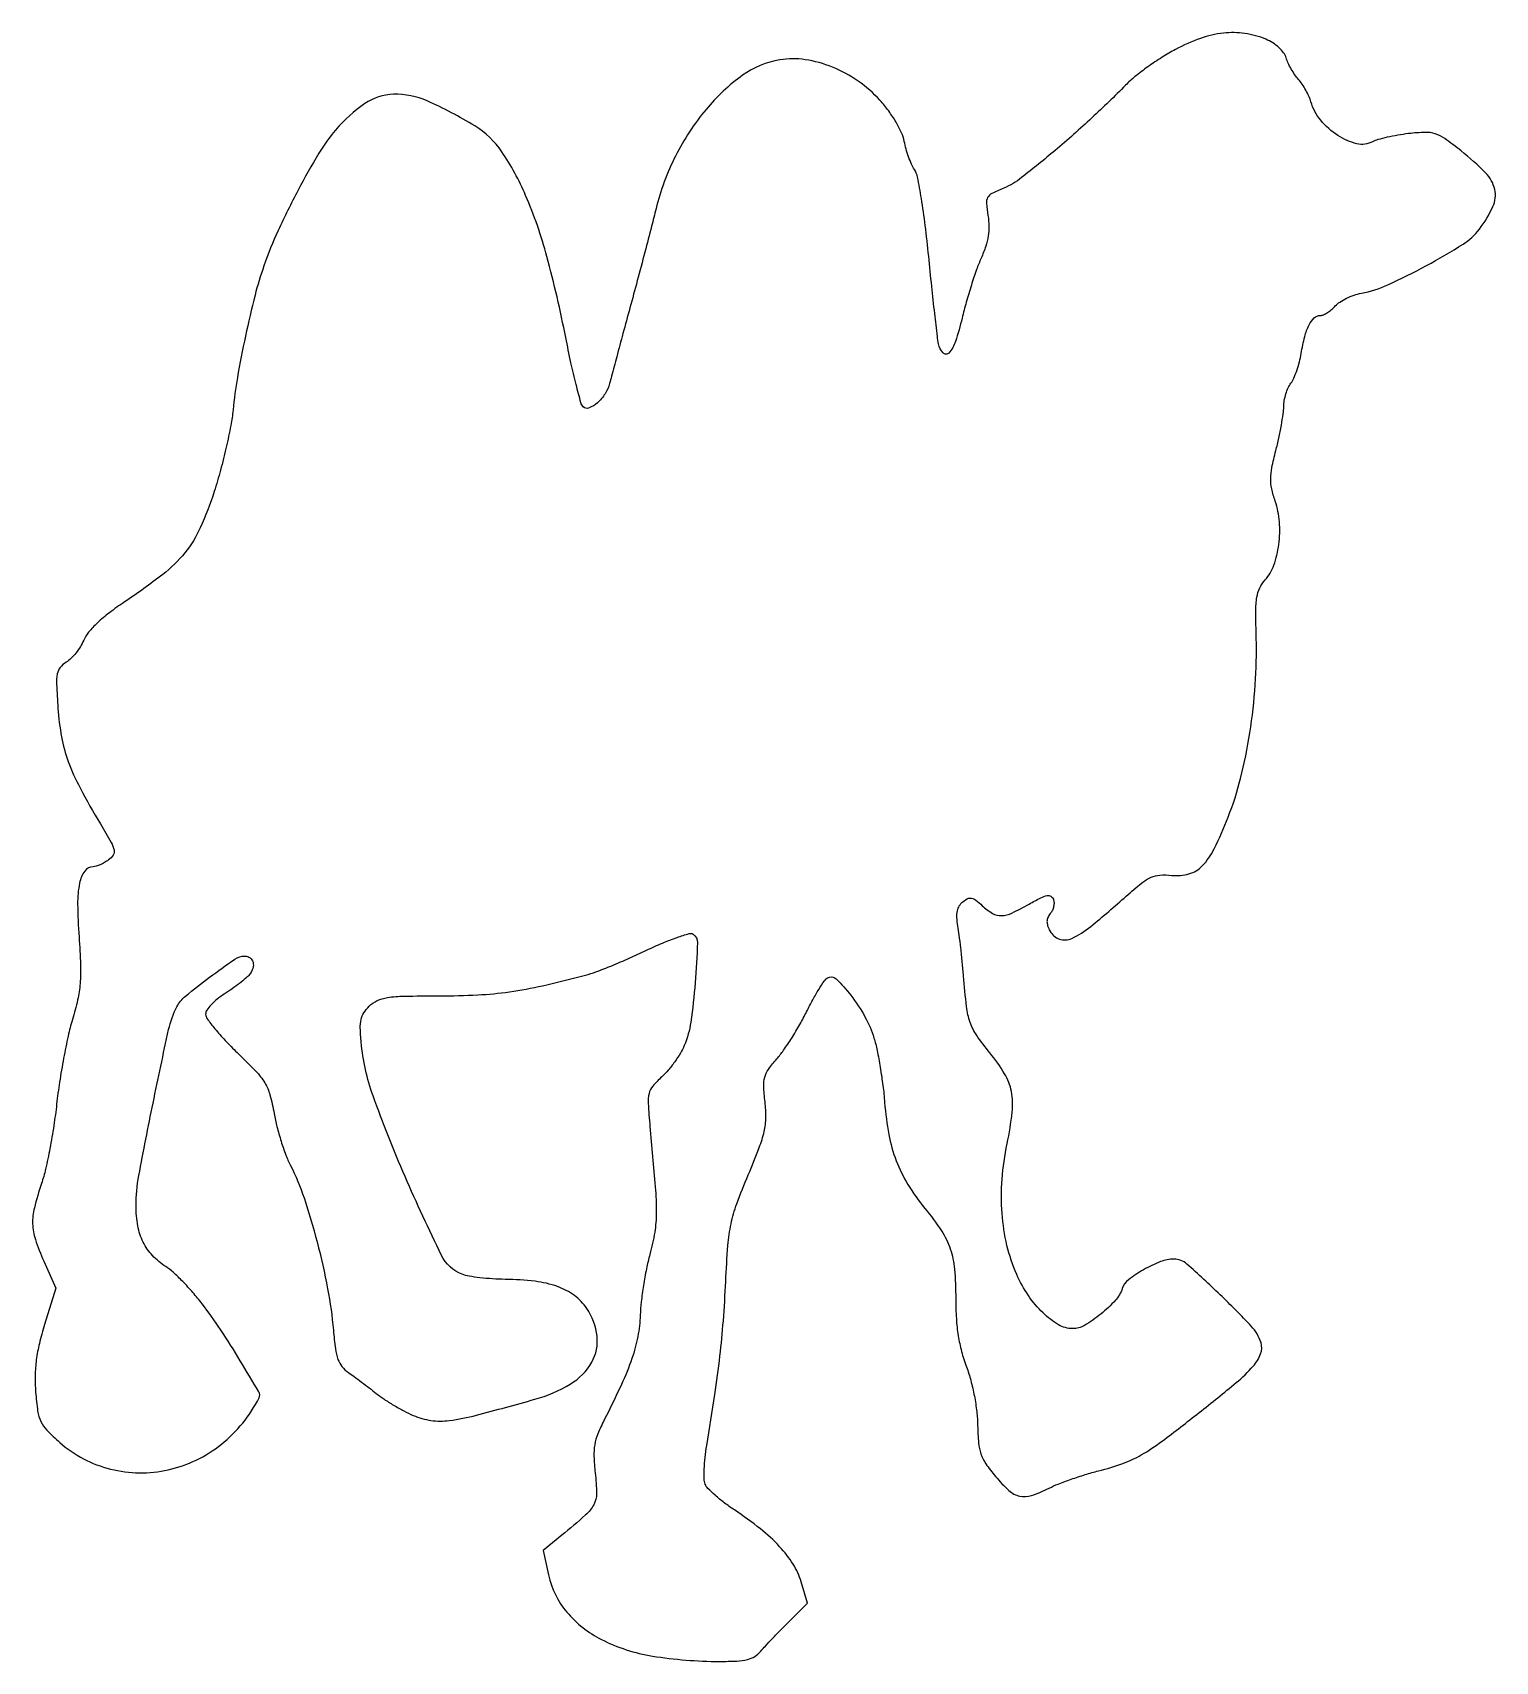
# Model space of a CAD drawing. Extents: x 0 to 295, y 0 to 328.
import ezdxf

# ---------------------------------------------------------------- set-up
doc = ezdxf.new("R2010")
doc.units = 0

msp = doc.modelspace()

# ---------------------------------------------------------------- linework, layer by layer
msp.add_lwpolyline([(230.229001, 324.540977, 0.019102), (227.552281, 322.979908, 0.01386), (224.693002, 321.049292, 0.014038), (222.077479, 319.062247, 0.029545), (220.189134, 317.348944, -0.012463), (213.385821, 310.738966, -0.011144), (206.007995, 304.21869, -0.009353), (199.265344, 298.735093, -0.067476), (195.659845, 296.625827, 0.018578), (193.291939, 295.534888, 0.146566), (192.425336, 294.711317, 0.152384), (192.171496, 293.561885, 0.020572), (192.486383, 291.080597, -0.036656), (192.686054, 288.964723, -0.045016), (192.548974, 286.985824, -0.040908), (192.041053, 284.918362, -0.023454), (191.11287, 282.522257, 0.019328), (190.205017, 280.234826, 0.007991), (189.14724, 277.076641, 0.007892), (188.119543, 273.650583, 0.010072), (187.286332, 270.460729, -0.01994), (185.951169, 265.732759, -0.105879), (184.609174, 263.421605, -0.449363), (183.46315, 263.4341, -0.126777), (182.556586, 265.25, -0.023156), (182.30389, 266.772038, -0.001408), (181.772148, 271.359192, -0.002099), (181.176861, 276.829635, -0.00155), (180.562334, 282.887676, 0.006473), (179.867857, 289.121997, 0.009899), (179.08902, 294.505209, 0.007792), (178.304734, 298.838236, 0.095801), (177.675667, 300.387676, -0.040008), (177.101936, 301.446147, -0.017908), (176.512809, 302.917179, -0.017595), (175.997815, 304.525298, -0.022829), (175.646355, 306.032509, 0.060238), (175.098734, 307.779455, 0.027629), (173.996037, 309.900923, 0.025572), (172.504083, 312.149946, 0.023275), (170.745489, 314.309597, 0.058913), (166.391698, 318.152635, 0.055377), (161.173299, 320.96858, 0.057736), (155.700494, 322.476467, 0.079023), (150.597975, 322.454987, 0.116529), (143.089166, 319.333824, 0.062835), (135.728697, 312.456805, 0.05709), (129.588313, 303.080066, 0.056044), (125.681252, 292.5, -0.002956), (124.779799, 288.935312, -0.00099), (123.421621, 283.7375, -0.000985), (121.895641, 277.990435, -0.001126), (120.412955, 272.5, 0.000371), (119.016889, 267.361159, 0.00049), (117.752572, 262.67539, 0.000352), (116.699149, 258.744939, 0.004793), (116.330304, 257.309839, -0.08291), (115.431322, 255.226821, -0.068371), (113.853327, 253.388708, -0.085391), (112.183471, 252.354547, -0.301009), (111.005987, 252.594013, -0.131377), (110.54527, 253.391, -0.004089), (109.585987, 257.075421, -0.007737), (108.550194, 261.478235, -0.005253), (107.501429, 266.520384, 0.017111), (103.702035, 282.836207, 0.035737), (99.422663, 295.150751, 0.047086), (94.62326, 303.936064, 0.107228), (89.187877, 309.133865, 0.03237), (79.629791, 314.167176, 0.112788), (72.830338, 315.512669, 0.143781), (67.076095, 313.638463, 0.06586), (61.149276, 308.312988, 0.042112), (57.80154, 303.654141, 0.013366), (53.60633, 296.192333, 0.01377), (49.607772, 288.079203, 0.02275), (46.740108, 281, 0.022765), (44.943006, 275.061675, 0.009265), (43.019354, 266.8391, 0.009323), (41.387129, 258.471188, 0.020399), (40.520026, 252, -0.024097), (40.069734, 248.818332, -0.00951), (39.157298, 244.490736, -0.009387), (37.992723, 239.844499, -0.011595), (36.726834, 235.564206, -0.027466), (33.906876, 228.199024, -0.065409), (30.843268, 223.215684, -0.057605), (26.356057, 218.830733, -0.01756), (18.63492, 213.275613, 0.015989), (15.627703, 211.126321, 0.025366), (13.213724, 209.079704, 0.029849), (11.440495, 207.20342, 0.074273), (10.457143, 205.5967, -0.038314), (9.79264, 204.312578, -0.029097), (8.881247, 203.014943, -0.029773), (7.876752, 201.892518, -0.058744), (6.935752, 201.156299, 0.085361), (5.72462, 200.100763, 0.126928), (5.139824, 198.829409, 0.05565), (4.997987, 196.729119, 0.00617), (5.268086, 191.919184, 0.028292), (5.997476, 186.114621, 0.042421), (7.341056, 181.19029, 0.034383), (9.715238, 175.872298, 0.012175), (13.809163, 168.604262, -0.005894), (15.967572, 164.882502, -0.072271), (16.559521, 163.353881, -0.199025), (16.387754, 162.339529, -0.094975), (15.469805, 161.354262, -0.028989), (14.667178, 160.835935, -0.026657), (13.787639, 160.397815, -0.027641), (12.960987, 160.092707, -0.074716), (12.344054, 160, 0.245004), (10.659631, 159.121909, 0.103456), (9.628143, 156.706042, 0.05242), (9.234453, 152.46722, 0.014831), (9.511766, 145.835612, -0.009024), (9.811178, 140.234466, -0.028737), (9.728398, 136.489527, -0.034891), (9.230956, 133.182787, -0.01894), (8.18589, 129.205406, 0.019337), (7.324329, 125.915816, 0.008215), (6.414226, 121.450283, 0.008114), (5.597715, 116.647419, 0.010535), (5.014082, 112.22109, -0.010636), (4.438984, 107.866293, -0.008952), (3.649649, 103.28104, -0.009057), (2.778133, 99.12066, -0.024591), (1.963842, 96.22109, 0.019073), (0.524993, 91.306471, 0.068969), (0.171326, 88.073116, 0.07348), (0.72101, 84.972664, 0.02356), (2.41343, 80.599832), (4.826861, 75.142638), (2.57505, 67.821319, 0.01547), (1.525701, 63.991772, 0.026373), (0.919542, 60.730671, 0.028526), (0.688221, 57.610756, 0.022556), (0.783418, 54.227775, 0.015966), (1.187981, 50.395071, 0.077412), (1.814935, 48.306398, 0.081863), (3.032115, 46.562989, 0.019041), (5.630094, 44.094401, 0.119493), (15.846679, 38.724415, 0.117165), (27.467267, 38.575626, 0.113914), (38.163392, 43.707048, 0.108293), (45.763662, 53.088581, 0.254235), (45.72492, 54.270134, 0.003635), (41.980662, 60.545398, 0.01048), (37.997257, 66.812428, 0.016499), (34.292114, 72.000746, 0.015873), (32.452688, 74.252806, 0.014184), (30.405855, 76.472094, 0.014383), (28.452967, 78.360711, 0.042235), (26.971242, 79.5, -0.06147), (24.286138, 81.733543, -0.07491), (22.429488, 84.420673, -0.069531), (21.356469, 87.69986, -0.044441), (21.001195, 91.70034, -0.045972), (21.566628, 97.820471, -0.004478), (24.420009, 112.423736, -0.003651), (27.557868, 127.202093, -0.064397), (29.208552, 131.79333, -0.102681), (30.93689, 133.937625, -0.012048), (35.79999, 137.740488, -0.009957), (40.88442, 141.367624, -0.151068), (42.929674, 142, -0.163403), (43.957799, 141.654785, -0.171049), (44.545901, 140.76511, -0.137649), (44.511119, 139.536729, -0.098022), (43.85077, 138.320189, -0.041707), (43.095361, 137.550583, -0.012181), (41.811649, 136.497588, -0.012148), (40.302881, 135.378165, -0.012734), (38.76468, 134.351449, 0.028908), (37.323632, 133.320721, 0.034977), (36.105875, 132.189394, 0.037562), (35.245491, 131.119233, 0.151665), (35, 130.32853, 0.159256), (35.307826, 129.386594, 0.013974), (36.866779, 127.37652, 0.017213), (38.920818, 125.044166, 0.012537), (41.354993, 122.591074, -0.010642), (45.118863, 118.826586, -0.054716), (46.913031, 116.4894, -0.069559), (47.951359, 114.077296, -0.023545), (48.789389, 110.338757, 0.018944), (49.363017, 107.66472, 0.013553), (50.197656, 104.721233, 0.013715), (51.147257, 101.956408, 0.028378), (52.067735, 99.867229, -0.037191), (54.811865, 93.329349, -0.01705), (57.448353, 84.460427, -0.016941), (59.563647, 75.044305, -0.025256), (60.71293, 66.683049, 0.011811), (61.123224, 62.958504, 0.052069), (61.641925, 60.814609, 0.084929), (62.449211, 59.374342, 0.071398), (63.733338, 58.183049, -0.007142), (64.8888, 57.35878, -0.003223), (66.381363, 56.24664, -0.00319), (67.942271, 55.052134, -0.004353), (69.332688, 53.954447, 0.023249), (70.85446, 52.843736, 0.012307), (72.83495, 51.603731, 0.012222), (74.927359, 50.432384, 0.018485), (76.807568, 49.526613, 0.067637), (80.362458, 48.516321, 0.068549), (84.041356, 48.498135, 0.031442), (89.516788, 49.578473, 0.003883), (101.26664, 52.772635, 0.066185), (108.415382, 55.840477, 0.12922), (112.730327, 60.2353, 0.160529), (113.800129, 65.489368, 0.119443), (111.727505, 71.076389, 0.086799), (109.228186, 73.673782, 0.072439), (105.839829, 75.467398, 0.055981), (101.308767, 76.530125, 0.026533), (95.3151, 76.923148, -0.01301), (92.76719, 77.021146, -0.012982), (90.225995, 77.251556, -0.012917), (88.0198, 77.567448, -0.048857), (86.675667, 77.933212, -0.190148), (82.487787, 81.750449, -0.011244), (75.139072, 97.632527, -0.017061), (68.718899, 113.858843, -0.062005), (66.316666, 124.662522, -0.016512), (66.141879, 127.481646, -0.061468), (66.30828, 129.248885, -0.08652), (66.860027, 130.593934, -0.055937), (67.912522, 131.912522, -0.088744), (69.547667, 133.051404, -0.071295), (71.605811, 133.663343, -0.032347), (74.956492, 133.938653, -0.004327), (82.044484, 134, 0.01284), (89.779972, 134.198684, 0.022281), (96.175687, 134.814002, 0.020534), (102.835977, 136.0365, 0.009152), (111.5, 138.164956, 0.025233), (113.577321, 138.829588, 0.007096), (116.746431, 140.074482, 0.007136), (120.293829, 141.585877, 0.007466), (123.74317, 143.176043, -0.011369), (126.983301, 144.639202, -0.016764), (129.895513, 145.761712, -0.012055), (132.316388, 146.537895, -0.213072), (133.111801, 146.430903, -0.271308), (134.025156, 144.707604, -0.008921), (133.536875, 136.625413, -0.016243), (132.659847, 128.732791, -0.063069), (131.354495, 124, -0.036297), (130.575401, 122.457291, -0.020572), (129.42545, 120.707268, -0.020454), (128.114673, 119.030138, -0.03153), (126.83713, 117.705593, 0.0316), (125.007371, 115.807987, 0.117787), (124.262028, 114.338953, 0.074001), (124.088183, 112.35267, 0.007838), (124.442547, 107.705593, -0.002289), (125.503342, 95.572208, -0.020905), (125.719681, 90.275948, -0.041306), (125.398459, 86.439913, -0.024309), (124.417345, 81.941001, 0.016165), (123.738086, 79.052942, 0.010612), (123.134925, 75.689556, 0.01068), (122.686733, 72.386382, 0.020145), (122.490005, 69.704297, -0.039943), (122.002417, 65.399204, -0.034708), (120.826071, 61.012698, -0.025696), (118.716711, 55.773835, -0.009612), (115.244988, 48.648458, 0.021495), (113.940987, 45.802318, 0.054659), (113.319503, 43.61995, 0.052134), (113.170382, 41.294843, 0.018135), (113.426931, 37.943068, -0.025467), (113.682764, 33.804233, -0.126559), (113.131213, 31.559827, -0.088897), (111.48443, 29.481559, -0.009135), (106.695231, 25.405578), (102.921797, 22.311155), (104.021071, 17.405979, 0.120302), (107.727146, 9.924141, 0.101157), (114.679319, 4.418502, 0.077213), (124.955259, 1.080846, 0.040005), (138.442629, 0, 0.012035), (141.95933, 0.084662, 0.048764), (144.077513, 0.395247, 0.078937), (145.539507, 1.014385, 0.07725), (146.75, 2.059757, -0.011042), (147.677644, 3.103964, -0.003457), (149.112517, 4.627765, -0.003453), (150.73851, 6.307404, -0.003812), (152.335163, 7.909487), (156.170327, 11.699461), (154.882258, 15.998652, 0.067608), (153.261703, 19.568795, 0.046639), (150.555742, 23.0965, 0.038097), (146.669403, 26.695983, 0.021241), (141.447718, 30.490919, -0.016004), (139.401285, 31.945698, -0.018878), (137.565344, 33.454032, -0.018049), (136.124804, 34.827571, -0.102027), (135.55524, 35.716642, -0.086571), (135.351305, 36.756301, -0.015749), (135.372024, 38.72768, -0.016533), (135.547434, 41.060017, -0.014333), (135.881955, 43.490205, 0.003835), (137.511182, 53.729894, 0.008757), (138.545378, 61.483337, 0.010107), (139.218131, 68.552904, 0.007184), (139.697891, 76.5, -0.007912), (140.146933, 83.762399, -0.032723), (140.773379, 88.113254, -0.036302), (141.931883, 92.127042, -0.011312), (144.237298, 97.963531, 0.007726), (146.448173, 103.445296, 0.035673), (147.447357, 106.714796, 0.052911), (147.775235, 109.444191, 0.032718), (147.608488, 112.674068, -0.017373), (147.349515, 115.815536, -0.078904), (147.550417, 117.634969, -0.088494), (148.294683, 119.199678, -0.02501), (149.978378, 121.322593, 0.027463), (151.335375, 123.050915, 0.011563), (152.973428, 125.51022, 0.0114), (154.607273, 128.225652, 0.014575), (155.980379, 130.801743, -0.009927), (157.220994, 133.182316, -0.012931), (158.455042, 135.307303, -0.010576), (159.55997, 137.019271, -0.106127), (160.170333, 137.605271, -0.343652), (161.920497, 137.414731, -0.035399), (164.878926, 134.106047, -0.038282), (167.722683, 129.786999, -0.052243), (169.542047, 125.5, -0.023587), (170.173302, 123.025733, -0.009682), (170.804794, 119.61875, -0.009554), (171.34282, 115.929153, -0.012086), (171.69216, 112.5, 0.027051), (172.542977, 106.064302, 0.044606), (174.030115, 100.787128, 0.046733), (176.370299, 96.030731, 0.033416), (179.805935, 91.192136, -0.025224), (183.11123, 86.694898, -0.063927), (184.892783, 83.059747, -0.060872), (185.745516, 78.987417, -0.021208), (186, 72.99046, 0.015508), (186.123636, 69.005323, 0.023683), (186.501189, 65.567499, 0.025798), (187.168267, 62.411874, 0.02454), (188.165581, 59.287513, -0.024612), (189.038058, 56.552883, -0.017832), (189.748271, 53.434981, -0.01789), (190.231513, 50.291376, -0.025688), (190.415581, 47.480344, 0.018208), (190.592225, 43.980957, 0.062608), (191.069577, 41.762077, 0.066653), (192.06453, 39.803695, 0.022534), (194, 37.24837, 0.034165), (196.720558, 34.395152, 0.132071), (198.873194, 33.279201, 0.135525), (201.26304, 33.407814, 0.036734), (204.789838, 34.884845, -0.02383), (206.647351, 35.719699, -0.009681), (209.247816, 36.684836, -0.009553), (212.088946, 37.616643, -0.012007), (214.755918, 38.36567, 0.023226), (219.661196, 39.86282, 0.045718), (223.357198, 41.576026, 0.030187), (227.549879, 44.35768, 0.005382), (235, 50.102795, 0.005915), (242.4515, 56.122255, 0.038695), (245.905647, 59.462737, 0.089804), (247.383326, 61.896611, 0.169569), (247.452705, 64.164924, 0.11321), (245.504984, 67.482863, 0.012244), (239.208727, 73.837644, 0.009578), (232.533515, 80.011292, 0.183837), (229.9353, 81, 0.093536), (227.25087, 80.493384, 0.036045), (223.814665, 78.85415, 0.034219), (220.74756, 76.820093, 0.153556), (219.52487, 75.078358, -0.109524), (218.145091, 72.699021, -0.03671), (215.198144, 69.933093, -0.035958), (211.930106, 67.656533, -0.134951), (209.541929, 67, -0.133998), (206.695019, 67.77691, -0.059223), (203.568588, 70.159199, -0.051844), (200.616602, 73.679849, -0.044475), (198.275002, 77.912843, -0.046612), (196.319329, 83.751025, -0.039316), (195.335547, 90.195557, -0.03713), (195.344732, 97.083858, -0.032103), (196.352114, 104.245594, 0.022405), (197.36661, 110.567115, 0.075614), (197.213836, 114.737287, 0.088259), (195.850898, 118.31884, 0.037748), (192.884329, 122.517193, -0.021227), (190.224197, 126.029851, -0.06888), (188.90825, 128.632284, -0.053428), (188.18088, 131.826904, -0.009263), (187.570296, 138, 0.004313), (187.325823, 140.749272, 0.003712), (187.022455, 143.63508, 0.003739), (186.70814, 146.249663, 0.010772), (186.437671, 148.055592, -0.02744), (186.234405, 149.810127, -0.065816), (186.327066, 151.113554, -0.086552), (186.723666, 152.120851, -0.082766), (187.442605, 152.952366, -0.060047), (188.39626, 153.567368, -0.165605), (189.179128, 153.665415, -0.115681), (190.038104, 153.267329, -0.022473), (191.343766, 152.146774, 0.055791), (193.396052, 150.610053, 0.142556), (195.179564, 150.158343, 0.101039), (197.31246, 150.672492, 0.02036), (200.794035, 152.479079, -0.010472), (203.137183, 153.754355, -0.069995), (204.386291, 154.193008, -0.185895), (205.142869, 154.06342, -0.168354), (205.655911, 153.454299, -0.087674), (205.786061, 152.783019, -0.05627), (205.70995, 151.991105, -0.054495), (205.452113, 151.205486, -0.06678), (205.042482, 150.551187, 0.065894), (204.547962, 149.764386, 0.102239), (204.369078, 148.985522, 0.08874), (204.504188, 148.120996, 0.039859), (204.96579, 147.063922, 0.188467), (206.866619, 145.440535, 0.19308), (209.340805, 145.557388, 0.065425), (213.18228, 147.962177, 0.009092), (220.335588, 154.087923, -0.0121), (223.417485, 156.695142, -0.062839), (225.310803, 157.862322, -0.091368), (227.09296, 158.307337, -0.041729), (229.5, 158.256931, 0.096248), (232.95701, 158.560391, 0.131582), (235.623712, 160.162962, 0.079137), (238.017899, 163.588022, 0.018646), (240.841691, 170, 0.033258), (243.341622, 177.775994, 0.022192), (245.202466, 186.946957, 0.021539), (246.299588, 196.637084, 0.024314), (246.496717, 206, -0.006312), (246.41525, 211.451135, -0.038168), (246.624119, 214.269319, -0.073623), (247.192426, 216.124494, -0.074195), (248.272875, 217.729968, 0.100814), (250.040635, 220.68219, 0.052668), (251.035887, 224.869722, 0.050508), (251.16019, 229.443323, 0.063746), (250.315455, 233.58759, -0.026729), (249.606102, 236.102177, -0.058591), (249.397888, 238.088227, -0.047549), (249.638224, 240.31283, -0.012727), (250.443842, 243.783279, 0.009763), (251.041887, 246.291942, 0.009294), (251.552221, 248.863449, 0.009278), (251.918649, 251.15195, 0.032281), (252.031803, 252.644345, -0.040891), (252.146212, 253.872677, -0.030114), (252.464305, 255.202307, -0.030708), (252.921826, 256.43112, -0.057713), (253.459488, 257.342233, 0.057951), (254.043697, 258.333295, 0.020635), (254.64756, 259.864654, 0.020155), (255.177687, 261.615288, 0.022415), (255.543814, 263.342233, -0.021385), (256.254947, 266.730889, -0.053755), (257.13576, 269.092256, -0.084261), (258.176634, 270.512208, -0.194944), (259.380196, 271, 0.103738), (260.002227, 271.13046, 0.036719), (260.810617, 271.558411, 0.03455), (261.655403, 272.173523, 0.034215), (262.410381, 272.900972, -0.06447), (263.32027, 273.677483, -0.030799), (264.659829, 274.437597, -0.029907), (266.177828, 275.070035, -0.037396), (267.652257, 275.462586, 0.060651), (272.974156, 277.147404, 0.017348), (280.734725, 281.016041, 0.015634), (288.12842, 285.332293, 0.092373), (291.41324, 288.355144, 0.05146), (294.143545, 292.911488, 0.168189), (294.502375, 296.357131, 0.138196), (292.65262, 299.709977, 0.030786), (287.73078, 304.118571, 0.012522), (284.424993, 306.599715, 0.075493), (282.514764, 307.565503, 0.088396), (280.535211, 307.846634, 0.020436), (277.165034, 307.589577, 0.012866), (274.969821, 307.274122, 0.013313), (272.818792, 306.849093, 0.013121), (270.979339, 306.383425, 0.054356), (269.917679, 305.955943, -0.184055), (266.771146, 305.553018, -0.084769), (262.917487, 307.208775, -0.076948), (259.470973, 310.284055, -0.101188), (257.503346, 314, 0.034839), (257.094711, 315.102535, 0.020773), (256.465536, 316.353125, 0.020739), (255.731453, 317.552764, 0.033485), (255, 318.5, -0.031147), (254.270132, 319.436108, -0.020175), (253.540902, 320.600254, -0.02029), (252.918324, 321.799942, -0.035809), (252.518573, 322.841289, 0.086664), (252.00105, 323.865576, 0.046816), (251.051401, 324.917596, 0.04347), (249.816886, 325.867916, 0.043373), (248.435757, 326.591289, 0.06288), (244.218477, 327.759292, 0.064271), (239.875235, 327.829765, 0.05754), (235.261029, 326.763516, 0.03695)], format="xyb", close=True)

doc.saveas('drawing.dxf')
